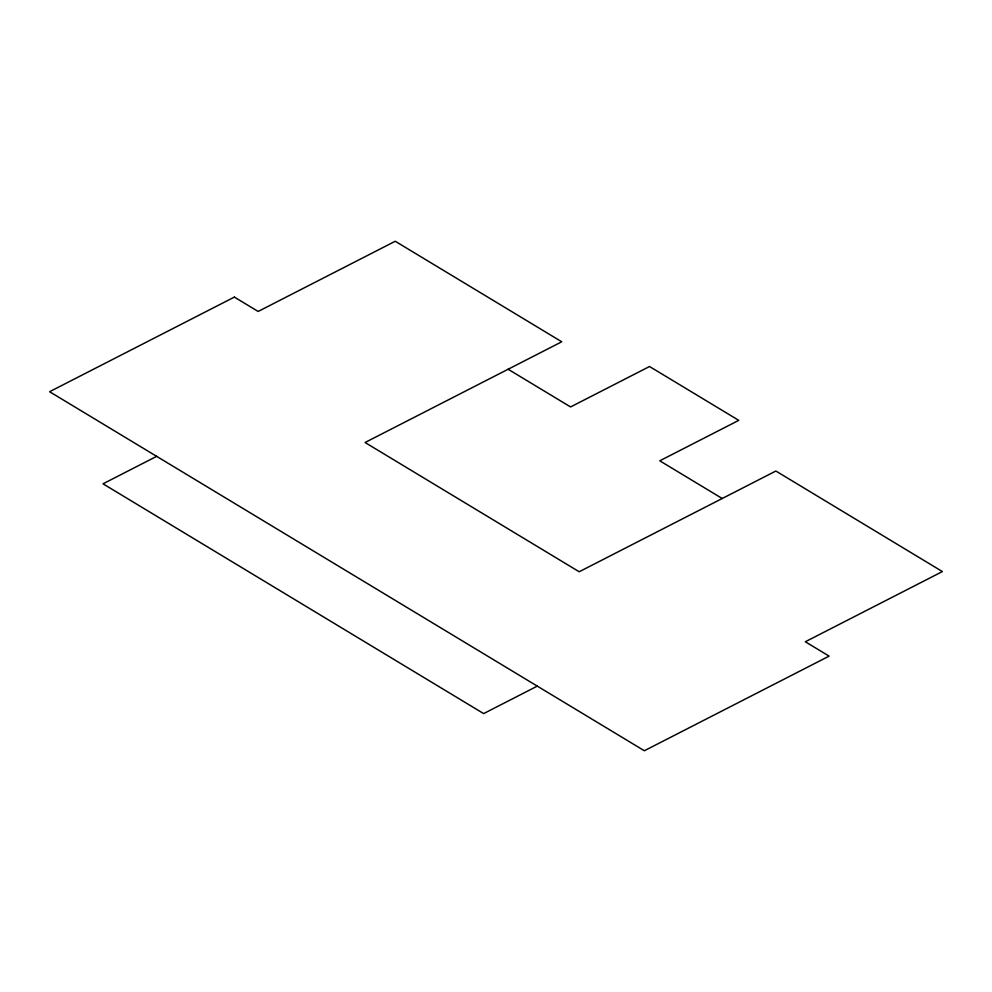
<?xml version="1.0" encoding="UTF-8"?>
<svg xmlns="http://www.w3.org/2000/svg" width="992" height="992" viewBox="0 0 992 992"><rect width="100%" height="100%" fill="white"/><g stroke="black" fill="none" stroke-linecap="round" stroke-linejoin="round"><path stroke-width="1.49" d="M156.649 456.345L103.019 483.811L483.65 713.595L537.292 686.117M508.127 369.247L570.574 406.943L649.537 366.507L738.755 420.36L659.779 460.809L722.226 498.505M234.36 297.092L49.6 391.716L644.354 750.746L829.114 656.121L805.318 641.762L942.4 571.566L775.868 471.026L579.192 571.764L365.081 442.506L561.757 341.781L395.238 241.254L258.156 311.451L234.36 297.092"/></g></svg>
